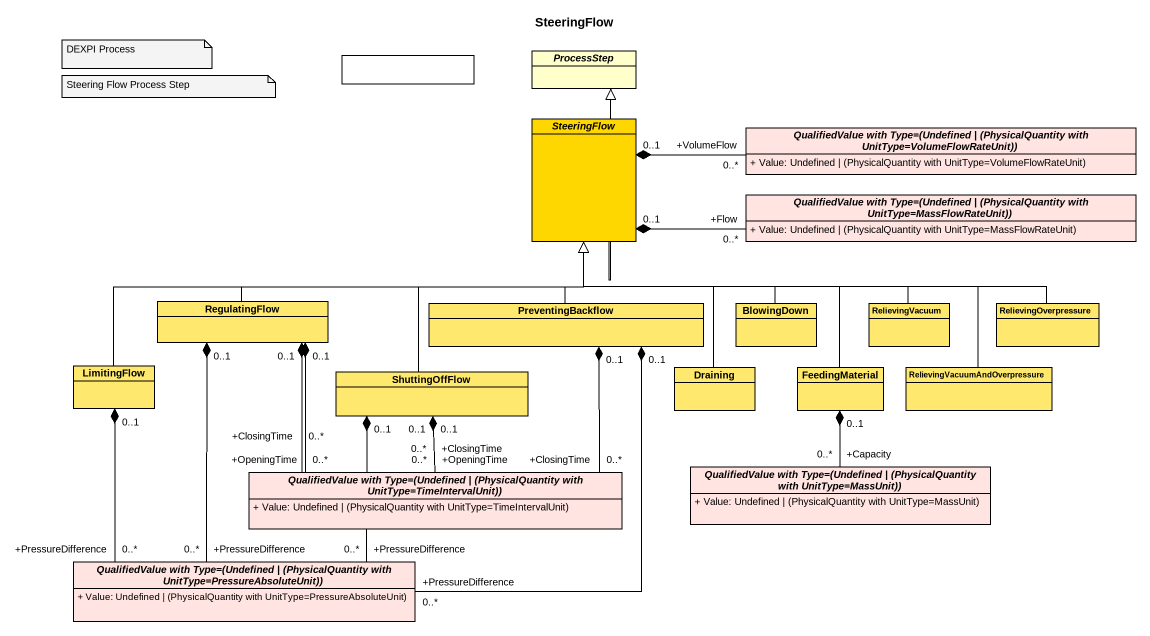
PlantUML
@startuml
title SteeringFlow
allowmixing
hide circle
hide empty members
skinparam classAttributeIconSize 0
rectangle " " as rectangle1
abstract class ProcessStep
abstract class SteeringFlow #FFD700
abstract class "QualifiedValue with Type=(Undefined | (PhysicalQuantity with UnitType=VolumeFlowRateUnit))" as QualifiedValue_with_Type #FFE4E1 {
  {field} + Value: Undefined | (PhysicalQuantity with UnitType=VolumeFlowRateUnit)
}
abstract class "QualifiedValue with Type=(Undefined | (PhysicalQuantity with UnitType=MassFlowRateUnit))" as QualifiedValue_with_Type_2 #FFE4E1 {
  {field} + Value: Undefined | (PhysicalQuantity with UnitType=MassFlowRateUnit)
}
class RegulatingFlow #FFE86E
class PreventingBackflow #FFE86E
class BlowingDown #FFE86E
class RelievingVacuum #FFE86E
class RelievingOverpressure #FFE86E
class LimitingFlow #FFE86E
class ShuttingOffFlow #FFE86E
class Draining #FFE86E
class FeedingMaterial #FFE86E
class "RelievingVacuumAndOverpressure" as RelievingVacuumAndOverpressu #FFE86E
abstract class "QualifiedValue with Type=(Undefined | (PhysicalQuantity with UnitType=TimeIntervalUnit))" as QualifiedValue_with_Type_3 #FFE4E1 {
  {field} + Value: Undefined | (PhysicalQuantity with UnitType=TimeIntervalUnit)
}
abstract class "QualifiedValue with Type=(Undefined | (PhysicalQuantity with UnitType=MassUnit))" as QualifiedValue_with_Type_4 #FFE4E1 {
  {field} + Value: Undefined | (PhysicalQuantity with UnitType=MassUnit)
}
abstract class "QualifiedValue with Type=(Undefined | (PhysicalQuantity with UnitType=PressureAbsoluteUnit))" as QualifiedValue_with_Type_5 #FFE4E1 {
  {field} + Value: Undefined | (PhysicalQuantity with UnitType=PressureAbsoluteUnit)
}
SteeringFlow -up-|> ProcessStep
SteeringFlow "0..1" *-right- "+VolumeFlow\n0..*" QualifiedValue_with_Type
SteeringFlow "0..1" *-right- "+Flow\n0..*" QualifiedValue_with_Type_2
RegulatingFlow -right-|> SteeringFlow
RegulatingFlow "0..1" *-- "+OpeningTime\n0..*" QualifiedValue_with_Type_3
RegulatingFlow "0..1" *-- "+ClosingTime\n0..*" QualifiedValue_with_Type_3
RegulatingFlow "0..1" *-- "+PressureDifference\n0..*" QualifiedValue_with_Type_5
PreventingBackflow -up-|> SteeringFlow
PreventingBackflow "0..1" *-- "+ClosingTime\n0..*" QualifiedValue_with_Type_3
PreventingBackflow "0..1" *-- "+PressureDifference\n0..*" QualifiedValue_with_Type_5
BlowingDown -up-|> SteeringFlow
RelievingVacuum -left-|> SteeringFlow
RelievingOverpressure -left-|> SteeringFlow
LimitingFlow -right-|> SteeringFlow
LimitingFlow "0..1" *-- "+PressureDifference\n0..*" QualifiedValue_with_Type_5
ShuttingOffFlow -up-|> SteeringFlow
ShuttingOffFlow "0..1" *-- "+OpeningTime\n0..*" QualifiedValue_with_Type_3
ShuttingOffFlow "0..1" *-- "+ClosingTime\n0..*" QualifiedValue_with_Type_3
ShuttingOffFlow "0..1" *-- "+PressureDifference\n0..*" QualifiedValue_with_Type_5
Draining -up-|> SteeringFlow
FeedingMaterial -up-|> SteeringFlow
FeedingMaterial "0..1" *-- "+Capacity\n0..*" QualifiedValue_with_Type_4
RelievingVacuumAndOverpressu -left-|> SteeringFlow
note as N1
  DEXPI Process
end note
note as N2
  Steering Flow Process Step
end note
@enduml
